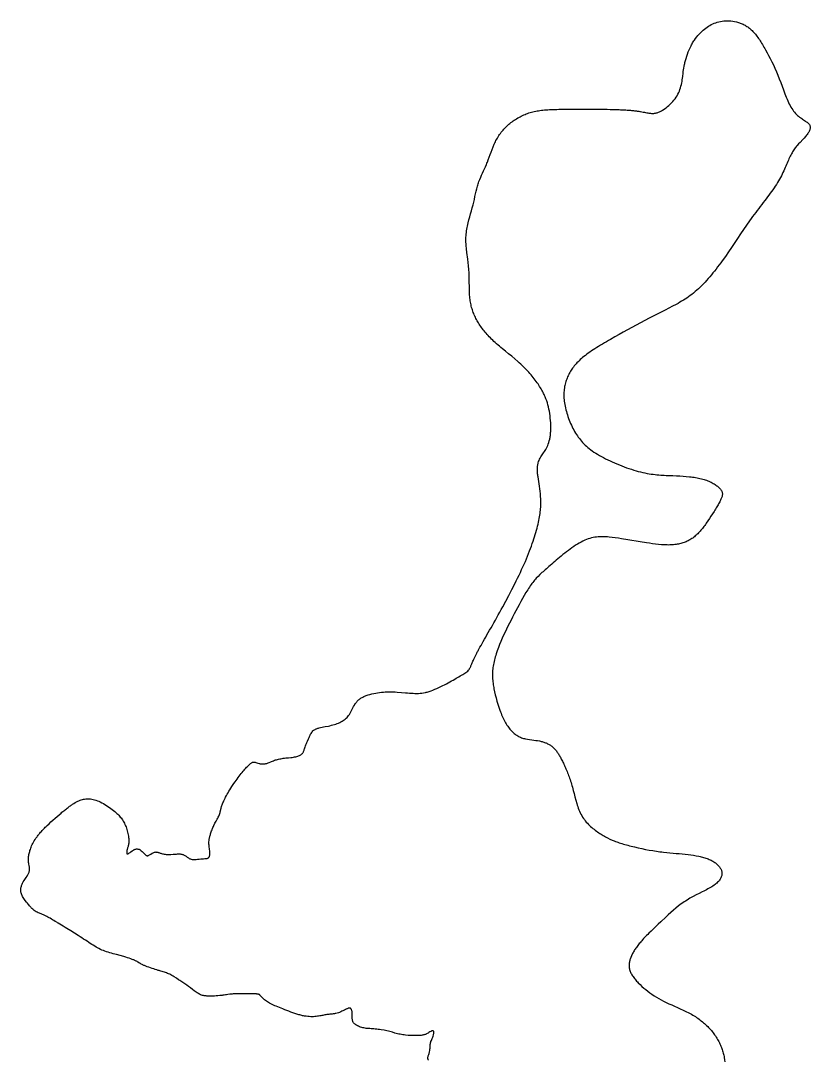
# Model space of a CAD drawing. Header units: millimetres. Extents: x -2455 to 4872, y -929 to 8563.
# Drawn here: x -713 to 2891, y 3817 to 8563 of the extents above; entities that cross this region are included whole.
import ezdxf

# ---------------------------------------------------------------- set-up
doc = ezdxf.new("R2010")
doc.units = ezdxf.units.MM
doc.layers.add('178', color=7, linetype='Continuous')

msp = doc.modelspace()

# ---------------------------------------------------------------- linework, layer by layer
at = {"layer": '178', "elevation": 178}
msp.add_lwpolyline([(1148.6, 3816.6), (1147.1, 3818.8), (1146, 3821.1), (1145.3, 3823.5), (1145.1, 3826), (1145.2, 3828.5), (1145.6, 3831.2), (1146.2, 3833.9), (1147, 3836.6), (1148.9, 3842.4), (1150.8, 3848.3), (1152.3, 3854.5), (1153.5, 3860.7), (1154.3, 3866.8), (1154.9, 3872.6), (1155.3, 3878.2), (1155.6, 3883.3), (1156, 3888.2), (1156.6, 3892.9), (1157.5, 3897.4), (1158.2, 3899.7), (1159, 3902), (1160.9, 3906.6), (1163, 3911.3), (1165.2, 3916.4), (1167.4, 3921.7), (1169.3, 3927.4), (1170.8, 3933), (1171.4, 3935.8), (1171.9, 3938.4), (1172.2, 3940.8), (1172.4, 3943.1), (1172.4, 3945.1), (1172.2, 3946.8), (1171.8, 3948.2), (1171.3, 3949.3), (1170.5, 3950.2), (1169.7, 3950.9), (1168.6, 3951.3), (1167.5, 3951.4), (1166.1, 3951.4), (1164.7, 3951.1), (1163.2, 3950.7), (1161.5, 3950), (1159.7, 3949.3), (1157.9, 3948.3), (1154, 3946.1), (1149.9, 3943.7), (1145.7, 3941.1), (1141.4, 3938.6), (1139.2, 3937.4), (1136.8, 3936.2), (1134.3, 3935.1), (1131.6, 3934.1), (1128.7, 3933.1), (1125.6, 3932.3), (1122.2, 3931.5), (1118.5, 3930.9), (1114.5, 3930.4), (1110.3, 3930), (1105.7, 3929.7), (1101, 3929.4), (1096, 3929.3), (1090.7, 3929.3), (1085.3, 3929.3), (1079.7, 3929.4), (1073.8, 3929.5), (1067.9, 3929.8), (1061.7, 3930.1), (1055.5, 3930.5), (1043, 3931.6), (1036.7, 3932.3), (1030.5, 3933.2), (1024.3, 3934.2), (1018.2, 3935.3), (1012.2, 3936.6), (1006.4, 3938), (994.7, 3941.1), (982.9, 3944.3), (976.9, 3946), (970.8, 3947.6), (964.6, 3949.1), (958.1, 3950.6), (951.6, 3952.1), (944.9, 3953.4), (931.4, 3955.8), (924.7, 3956.8), (918, 3957.7), (911.4, 3958.5), (905, 3959.2), (898.7, 3959.8), (892.5, 3960.3), (886.6, 3960.7), (880.7, 3961.1), (875.1, 3961.5), (869.5, 3962), (864, 3962.5), (858.6, 3963.3), (853.3, 3964.2), (848.1, 3965.3), (843, 3966.7), (837.9, 3968.3), (833.1, 3970), (828.4, 3972), (824, 3974), (820, 3976.2), (816.2, 3978.5), (812.9, 3980.8), (810, 3983.1), (807.6, 3985.5), (805.6, 3987.9), (804, 3990.3), (802.8, 3992.7), (801.8, 3995.3), (801.2, 3997.9), (800.7, 4000.7), (800.4, 4003.5), (800.2, 4006.5), (800.1, 4009.7), (800, 4012.9), (799.8, 4026.6), (799.7, 4030), (799.5, 4033.2), (799.3, 4036.3), (798.9, 4039.3), (798.4, 4042), (797.8, 4044.5), (797.1, 4046.8), (796.3, 4048.8), (795.3, 4050.6), (794.1, 4052.1), (792.8, 4053.3), (791.4, 4054.2), (789.7, 4054.7), (787.9, 4055), (786, 4054.9), (783.9, 4054.6), (781.7, 4054), (779.3, 4053.2), (776.9, 4052.3), (774.4, 4051.2), (769.2, 4048.6), (763.8, 4045.8), (753, 4040.2), (747.6, 4037.5), (742.1, 4035.1), (736.8, 4033.1), (731.2, 4031.4), (725.4, 4030), (722.4, 4029.5), (719.2, 4028.9), (715.9, 4028.5), (712.4, 4028), (708.8, 4027.7), (705, 4027.3), (701.1, 4026.9), (697.1, 4026.5), (692.9, 4026.1), (688.6, 4025.6), (684.3, 4025), (679.9, 4024.4), (675.3, 4023.6), (670.7, 4022.7), (666, 4021.8), (661.2, 4020.9), (656.2, 4019.9), (651.1, 4019), (645.9, 4018.1), (640.5, 4017.3), (634.8, 4016.6), (629, 4016.1), (623, 4015.7), (616.7, 4015.5), (610.1, 4015.6), (603.3, 4015.9), (596.3, 4016.5), (588.9, 4017.4), (581.2, 4018.7), (577.2, 4019.4), (573.1, 4020.3), (569, 4021.2), (564.7, 4022.3), (560.4, 4023.4), (556, 4024.6), (547, 4027.3), (537.8, 4030.3), (528.5, 4033.6), (519.1, 4036.9), (509.9, 4040.4), (500.8, 4043.9), (491.9, 4047.4), (483.3, 4050.8), (475.1, 4054), (467.3, 4057.1), (459.9, 4060.1), (452.9, 4063), (446.2, 4065.9), (439.9, 4068.7), (433.9, 4071.6), (428.2, 4074.4), (422.8, 4077.4), (417.6, 4080.4), (412.8, 4083.5), (408.2, 4086.7), (403.9, 4089.9), (399.9, 4093.1), (396.2, 4096.2), (392.8, 4099.1), (389.8, 4102), (387.2, 4104.6), (384.9, 4107), (383, 4109.2), (381.4, 4111.1), (380, 4112.7), (378.6, 4114.2), (377.2, 4115.4), (375.7, 4116.4), (373.9, 4117.3), (371.8, 4118), (370.7, 4118.3), (369.3, 4118.6), (367.9, 4118.8), (366.3, 4119), (364.6, 4119.2), (362.7, 4119.3), (360.8, 4119.5), (358.7, 4119.6), (354.1, 4119.7), (349.1, 4119.8), (343.7, 4119.9), (338, 4119.9), (331.8, 4119.9), (325.4, 4120), (318.6, 4120), (311.7, 4120.1), (304.5, 4120.2), (290.1, 4120.3), (282.9, 4120.3), (276, 4120.3), (269.2, 4120.2), (262.8, 4120), (256.8, 4119.6), (251.2, 4119.2), (246, 4118.7), (241, 4118), (231.2, 4116.6), (226.1, 4115.8), (220.7, 4115), (215, 4114.1), (212, 4113.7), (208.8, 4113.3), (205.4, 4112.9), (201.9, 4112.6), (198.3, 4112.2), (194.6, 4111.8), (186.8, 4111.2), (178.7, 4110.6), (170.5, 4110.1), (162.3, 4109.8), (154.3, 4109.7), (146.6, 4109.7), (142.9, 4109.8), (139.4, 4109.9), (136, 4110.1), (132.7, 4110.4), (129.6, 4110.7), (126.7, 4111.1), (123.8, 4111.5), (121.2, 4112), (118.6, 4112.5), (116.1, 4113.1), (111.5, 4114.5), (107.1, 4116.2), (103, 4118), (99, 4120.1), (95.1, 4122.4), (91.2, 4124.9), (87.1, 4127.7), (83, 4130.6), (78.8, 4133.7), (70.2, 4140.2), (61.5, 4146.9), (52.7, 4153.6), (44, 4160), (35.2, 4166.2), (26.2, 4172.3), (17, 4178.4), (12.2, 4181.6), (7.3, 4184.7), (-2.8, 4191.2), (-13.1, 4197.7), (-18.3, 4200.7), (-23.5, 4203.7), (-28.6, 4206.5), (-33.6, 4209.1), (-38.6, 4211.5), (-43.4, 4213.6), (-48.1, 4215.5), (-52.9, 4217.3), (-57.7, 4218.9), (-62.7, 4220.5), (-67.9, 4222.1), (-73.4, 4223.7), (-79.2, 4225.3), (-82.3, 4226.2), (-85.5, 4227.2), (-88.8, 4228.1), (-92.2, 4229.1), (-99.3, 4231.3), (-106.7, 4233.6), (-114.2, 4236), (-121.7, 4238.5), (-129, 4241.1), (-136.1, 4243.6), (-139.5, 4244.9), (-142.8, 4246.2), (-145.9, 4247.5), (-148.9, 4248.8), (-151.8, 4250), (-154.4, 4251.2), (-156.9, 4252.5), (-159.2, 4253.7), (-163.5, 4256), (-167.4, 4258.3), (-171.1, 4260.6), (-178.5, 4265.2), (-182.6, 4267.5), (-184.7, 4268.7), (-187, 4269.9), (-189.5, 4271.1), (-192.1, 4272.3), (-194.9, 4273.5), (-197.8, 4274.7), (-201, 4276), (-204.2, 4277.2), (-207.6, 4278.5), (-211.1, 4279.8), (-218.5, 4282.3), (-226.3, 4284.8), (-234.3, 4287.3), (-242.5, 4289.8), (-259.2, 4294.5), (-275.8, 4298.9), (-283.9, 4301), (-291.9, 4303.1), (-299.8, 4305.2), (-307.5, 4307.3), (-315, 4309.6), (-322.4, 4312), (-329.5, 4314.5), (-336.5, 4317.2), (-343.3, 4320), (-349.9, 4323.1), (-356.4, 4326.4), (-362.9, 4329.9), (-369.4, 4333.6), (-375.9, 4337.5), (-382.5, 4341.5), (-389.3, 4345.8), (-396.3, 4350.3), (-403.5, 4355.1), (-410.9, 4359.9), (-418.6, 4365), (-426.4, 4370.2), (-434.4, 4375.4), (-442.6, 4380.8), (-450.9, 4386.2), (-467.9, 4397.1), (-485.3, 4407.8), (-502.6, 4418.4), (-511.1, 4423.5), (-519.5, 4428.4), (-527.5, 4433.3), (-535.3, 4437.9), (-542.7, 4442.4), (-546.2, 4444.5), (-549.6, 4446.6), (-556.2, 4450.7), (-562.3, 4454.5), (-568.2, 4458.1), (-573.8, 4461.5), (-579.2, 4464.8), (-584.6, 4467.8), (-589.9, 4470.8), (-595.2, 4473.5), (-600.6, 4476.2), (-606.1, 4478.7), (-617.3, 4483.4), (-628.3, 4488), (-633.6, 4490.3), (-638.7, 4492.7), (-643.5, 4495.1), (-647.9, 4497.6), (-652, 4500.3), (-655.7, 4503.1), (-659.1, 4506), (-662.3, 4509), (-665.4, 4512.2), (-668.3, 4515.6), (-671.2, 4519), (-674.1, 4522.6), (-677, 4526.4), (-680.2, 4530.2), (-683.4, 4534.2), (-686.8, 4538.3), (-693.5, 4546.8), (-696.8, 4551.1), (-699.8, 4555.4), (-702.7, 4559.8), (-705.3, 4564.1), (-707.5, 4568.4), (-709.4, 4572.6), (-710.8, 4576.8), (-712, 4580.9), (-712.8, 4585), (-713.2, 4588.9), (-713.4, 4592.9), (-713.4, 4596.7), (-713, 4600.4), (-712.5, 4604.1), (-711.8, 4607.7), (-710.9, 4611.2), (-709.8, 4614.6), (-708.5, 4617.9), (-707.1, 4621.3), (-705.5, 4624.6), (-703.8, 4627.9), (-702, 4631.1), (-698, 4637.8), (-689.2, 4651.2), (-684.9, 4657.8), (-682.9, 4661), (-681.1, 4664.2), (-679.4, 4667.2), (-677.9, 4670.2), (-676.6, 4673.1), (-675.5, 4676), (-674.6, 4678.8), (-673.9, 4681.6), (-673.4, 4684.5), (-673.1, 4687.3), (-673, 4690.1), (-673.1, 4693.1), (-673.4, 4696.1), (-673.9, 4699.1), (-675.1, 4705.5), (-676.6, 4712.2), (-677.3, 4715.7), (-677.9, 4719.3), (-678.4, 4722.9), (-678.7, 4726.7), (-678.8, 4730.6), (-678.8, 4734.5), (-678.6, 4738.5), (-678.2, 4742.7), (-677.6, 4746.9), (-677, 4751.3), (-676.1, 4755.8), (-675.2, 4760.3), (-674, 4765), (-672.8, 4769.8), (-671.4, 4774.8), (-669.8, 4779.8), (-668.1, 4785), (-666.1, 4790.2), (-663.9, 4795.6), (-661.4, 4801.2), (-658.6, 4806.8), (-655.5, 4812.6), (-652, 4818.5), (-648.2, 4824.6), (-644, 4830.8), (-639.4, 4837.3), (-637, 4840.5), (-634.4, 4843.9), (-631.7, 4847.2), (-628.8, 4850.7), (-625.9, 4854.2), (-622.8, 4857.8), (-619.6, 4861.4), (-616.3, 4865.1), (-612.8, 4868.8), (-609.2, 4872.6), (-605.4, 4876.5), (-601.5, 4880.5), (-597.5, 4884.6), (-593.3, 4888.6), (-584.6, 4896.9), (-575.7, 4905.3), (-566.5, 4913.7), (-557.2, 4922), (-547.9, 4930.1), (-538.7, 4938), (-529.8, 4945.5), (-525.4, 4949.1), (-521.1, 4952.6), (-517, 4956), (-512.9, 4959.3), (-508.9, 4962.4), (-505, 4965.4), (-501.3, 4968.3), (-497.6, 4971.1), (-493.9, 4973.8), (-490.4, 4976.4), (-487, 4978.9), (-483.6, 4981.2), (-480.3, 4983.5), (-477.1, 4985.6), (-470.8, 4989.6), (-464.8, 4993.2), (-459, 4996.5), (-453.4, 4999.4), (-447.9, 5001.9), (-442.6, 5004.1), (-437.4, 5006), (-432.3, 5007.5), (-427.1, 5008.7), (-422, 5009.6), (-416.8, 5010.3), (-411.5, 5010.6), (-406.1, 5010.6), (-400.5, 5010.4), (-394.8, 5009.8), (-388.9, 5008.9), (-382.9, 5007.7), (-376.7, 5006.1), (-370.4, 5004.2), (-363.9, 5001.9), (-357.3, 4999.1), (-350.5, 4996), (-343.5, 4992.4), (-336.5, 4988.5), (-329.5, 4984.3), (-322.5, 4979.9), (-315.5, 4975.3), (-308.8, 4970.6), (-302.3, 4965.9), (-296, 4961.2), (-290.2, 4956.7), (-284.7, 4952.3), (-279.6, 4948), (-274.9, 4943.8), (-270.5, 4939.7), (-266.4, 4935.6), (-262.6, 4931.5), (-259, 4927.3), (-255.5, 4923), (-252.3, 4918.5), (-249.2, 4913.8), (-246.2, 4908.9), (-243.3, 4903.9), (-240.5, 4898.6), (-237.9, 4893.2), (-235.4, 4887.6), (-233.1, 4881.9), (-231, 4876.1), (-229, 4870.2), (-227.2, 4864.2), (-225.6, 4858.2), (-224.2, 4852.1), (-222.9, 4846.1), (-221.9, 4840.1), (-221.1, 4834.3), (-220.6, 4828.6), (-220.2, 4823.1), (-220.1, 4817.9), (-220.2, 4813), (-220.6, 4808.4), (-221.1, 4804.1), (-221.9, 4800.2), (-222.7, 4796.5), (-223.7, 4793), (-224.7, 4789.7), (-225.7, 4786.6), (-226.6, 4783.6), (-227.5, 4780.8), (-228.2, 4778), (-228.8, 4775.3), (-229.2, 4772.7), (-229.5, 4770.2), (-229.7, 4767.9), (-229.7, 4765.9), (-229.6, 4764), (-229.4, 4762.4), (-229.1, 4761), (-228.6, 4760), (-228, 4759.2), (-227.3, 4758.8), (-226.6, 4758.7), (-225.7, 4758.7), (-224.7, 4759), (-223.7, 4759.5), (-222.5, 4760.1), (-221.3, 4760.9), (-220, 4761.7), (-217.3, 4763.7), (-214.3, 4765.8), (-211.3, 4768), (-205.2, 4772.5), (-202.3, 4774.7), (-199.3, 4776.7), (-196.3, 4778.4), (-193, 4779.8), (-191.2, 4780.4), (-189.4, 4780.8), (-187.5, 4781.1), (-185.6, 4781.4), (-183.6, 4781.5), (-181.6, 4781.4), (-179.6, 4781.3), (-177.6, 4781), (-175.6, 4780.6), (-173.7, 4780), (-171.9, 4779.3), (-170.1, 4778.4), (-168.4, 4777.4), (-166.6, 4776.2), (-165, 4775), (-163.3, 4773.6), (-159.9, 4770.4), (-156.4, 4766.9), (-149.1, 4759.3), (-147.3, 4757.5), (-145.6, 4755.9), (-143.8, 4754.4), (-142.2, 4753.1), (-140.6, 4752.1), (-139.1, 4751.4), (-137.6, 4751), (-136.2, 4750.7), (-134.8, 4750.7), (-133.5, 4750.9), (-132.2, 4751.3), (-130.9, 4751.7), (-128.1, 4753), (-125.3, 4754.6), (-122.2, 4756.3), (-119.1, 4758.2), (-112.9, 4762), (-109.8, 4763.8), (-106.7, 4765.3), (-103.6, 4766.6), (-100.5, 4767.4), (-98.9, 4767.6), (-97.3, 4767.7), (-95.6, 4767.6), (-93.8, 4767.5), (-92, 4767.2), (-90, 4766.7), (-87.8, 4766.2), (-85.5, 4765.5), (-83, 4764.8), (-80.2, 4763.9), (-77.2, 4762.9), (-73.9, 4761.9), (-70.4, 4760.8), (-66.6, 4759.8), (-62.7, 4758.8), (-58.5, 4757.9), (-54, 4757.1), (-49.4, 4756.5), (-44.5, 4756.1), (-39.5, 4755.9), (-34.2, 4756), (-28.9, 4756.2), (-18.2, 4757.1), (-12.9, 4757.6), (-7.7, 4758.1), (-2.7, 4758.5), (2, 4758.9), (6.5, 4759), (10.6, 4759), (14.4, 4758.8), (17.9, 4758.4), (21.2, 4757.8), (24.3, 4757), (27.2, 4756), (30.1, 4754.8), (32.8, 4753.4), (35.6, 4751.9), (38.3, 4750.1), (41, 4748.2), (46.5, 4744.3), (52.3, 4740.4), (55.3, 4738.7), (58.4, 4737.1), (61.6, 4735.8), (64.9, 4734.8), (68.3, 4734.1), (71.8, 4733.6), (75.4, 4733.4), (79.1, 4733.4), (86.5, 4733.8), (93.9, 4734.4), (101.1, 4735.2), (108.1, 4735.8), (114.7, 4736.3), (121, 4736.8), (126.8, 4737.3), (129.5, 4737.5), (132.1, 4737.8), (134.6, 4738.2), (136.9, 4738.6), (139.1, 4739.2), (141, 4740), (142.8, 4741), (144.4, 4742.2), (145.8, 4743.8), (146.9, 4745.6), (147.8, 4747.8), (148.5, 4750.2), (149.1, 4752.9), (149.4, 4755.7), (149.6, 4758.7), (149.7, 4761.7), (149.6, 4767.7), (149.2, 4773.5), (148.6, 4778.9), (147.9, 4784), (147.2, 4789), (146.5, 4794), (146, 4799), (145.8, 4804.2), (145.7, 4809.4), (145.8, 4814.6), (146.1, 4819.7), (146.8, 4825), (147.2, 4827.7), (147.7, 4830.5), (148.3, 4833.5), (149.1, 4836.6), (149.9, 4839.9), (150.9, 4843.4), (152, 4847.2), (153.3, 4851.3), (154.7, 4855.6), (156.2, 4860.1), (157.9, 4864.8), (159.7, 4869.5), (161.7, 4874.4), (163.8, 4879.4), (166, 4884.3), (168.3, 4889.2), (173.2, 4898.9), (178.4, 4908.3), (183.4, 4917.5), (185.8, 4922), (188, 4926.4), (190, 4930.7), (191.8, 4935), (193.4, 4939.1), (194.8, 4943.3), (196.1, 4947.3), (197.2, 4951.4), (201.3, 4967.3), (203.5, 4975.3), (204.7, 4979.4), (206.1, 4983.5), (207.7, 4987.8), (209.4, 4992.3), (211.4, 4997), (213.6, 5002), (216.1, 5007.2), (218.9, 5012.8), (221.9, 5018.7), (225.3, 5025), (229, 5031.5), (232.9, 5038.2), (237, 5045.1), (241.3, 5052.1), (245.8, 5059.2), (250.4, 5066.4), (259.8, 5080.5), (264.6, 5087.4), (269.4, 5094.2), (274.2, 5100.9), (279, 5107.4), (283.8, 5113.6), (288.5, 5119.7), (293.1, 5125.5), (297.5, 5131.1), (301.9, 5136.4), (306, 5141.3), (310.1, 5146), (313.9, 5150.4), (317.6, 5154.5), (321.1, 5158.2), (324.4, 5161.6), (327.6, 5164.7), (330.5, 5167.4), (333.3, 5169.9), (335.8, 5171.9), (338.2, 5173.7), (340.4, 5175.1), (342.5, 5176.3), (344.5, 5177.2), (346.5, 5177.8), (348.5, 5178.1), (350.4, 5178.3), (352.4, 5178.2), (354.5, 5178), (356.7, 5177.5), (358.9, 5177), (363.7, 5175.5), (368.8, 5173.9), (374.3, 5172.2), (377.1, 5171.5), (380, 5170.9), (383.1, 5170.3), (386.1, 5169.9), (389.3, 5169.7), (392.5, 5169.6), (395.8, 5169.6), (399.2, 5169.9), (402.6, 5170.4), (406, 5171.2), (409.5, 5172.2), (413, 5173.4), (416.6, 5174.8), (420.3, 5176.3), (428, 5179.6), (431.9, 5181.3), (436, 5183.1), (440.2, 5184.7), (444.6, 5186.3), (449.1, 5187.8), (453.8, 5189.2), (458.6, 5190.5), (463.5, 5191.6), (468.6, 5192.7), (473.9, 5193.7), (479.3, 5194.6), (484.8, 5195.5), (490.5, 5196.2), (496.4, 5196.9), (508.3, 5198), (520.1, 5199.3), (525.8, 5199.9), (531.4, 5200.7), (536.7, 5201.6), (541.7, 5202.6), (546.4, 5203.8), (550.8, 5205.2), (554.8, 5206.7), (558.5, 5208.3), (561.9, 5210), (564.9, 5211.8), (567.6, 5213.8), (570, 5215.7), (572.1, 5217.8), (573.8, 5219.9), (575.3, 5222), (576.6, 5224.3), (577.7, 5226.7), (578.7, 5229.3), (579.7, 5232.1), (580.7, 5235.3), (581.9, 5238.8), (583.2, 5242.7), (583.9, 5244.8), (584.7, 5247.1), (586.4, 5251.8), (588.4, 5257), (590.6, 5262.4), (592.9, 5268), (595.3, 5273.7), (600.3, 5285), (602.7, 5290.5), (605.1, 5295.7), (607.5, 5300.6), (609.8, 5305.2), (612.2, 5309.4), (614.7, 5313.4), (617.4, 5317), (620.4, 5320.3), (622.1, 5321.9), (623.8, 5323.4), (625.7, 5324.8), (627.7, 5326.1), (629.8, 5327.4), (632.1, 5328.6), (634.5, 5329.7), (637.1, 5330.8), (639.8, 5331.8), (642.6, 5332.7), (645.6, 5333.6), (648.7, 5334.5), (655.2, 5336.1), (662, 5337.5), (669.1, 5338.9), (676.3, 5340.2), (690.8, 5343), (698, 5344.5), (705, 5346.1), (711.8, 5347.9), (718.4, 5349.7), (724.8, 5351.8), (731.1, 5354), (737, 5356.3), (742.8, 5358.8), (748.3, 5361.5), (753.5, 5364.4), (758.5, 5367.5), (763.2, 5370.8), (767.7, 5374.3), (771.9, 5378.1), (775.9, 5382.2), (779.8, 5386.5), (783.4, 5391.2), (786.9, 5396.2), (790.2, 5401.5), (793.4, 5407.3), (796.4, 5413.3), (799.5, 5419.5), (802.7, 5425.9), (806.1, 5432.4), (809.7, 5438.7), (813.7, 5445), (815.8, 5448), (818.1, 5451), (820.4, 5453.9), (823, 5456.7), (825.6, 5459.4), (828.5, 5462), (831.5, 5464.5), (834.6, 5466.8), (837.9, 5469.1), (841.3, 5471.2), (844.9, 5473.3), (848.5, 5475.2), (852.3, 5477.1), (856.1, 5478.8), (860.1, 5480.5), (864.1, 5482.1), (872.3, 5484.9), (880.8, 5487.5), (889.4, 5489.8), (898.1, 5491.8), (906.8, 5493.5), (915.5, 5495), (924.2, 5496.3), (933, 5497.3), (941.8, 5498.1), (950.6, 5498.7), (959.6, 5499.1), (968.6, 5499.2), (977.7, 5499.2), (987, 5498.9), (996.3, 5498.4), (1005.6, 5497.8), (1024.3, 5496.4), (1042.7, 5494.7), (1051.7, 5493.9), (1060.5, 5493.2), (1069.1, 5492.6), (1077.5, 5492.2), (1085.6, 5491.9), (1093.7, 5491.8), (1101.6, 5492), (1109.6, 5492.5), (1117.6, 5493.3), (1125.6, 5494.5), (1133.8, 5496.1), (1137.9, 5497.1), (1142.1, 5498.2), (1146.4, 5499.4), (1150.7, 5500.7), (1159.5, 5503.6), (1168.4, 5506.9), (1177.3, 5510.6), (1186.3, 5514.5), (1195.3, 5518.6), (1204.2, 5522.8), (1212.9, 5527.2), (1221.5, 5531.6), (1229.8, 5535.9), (1237.9, 5540.3), (1245.7, 5544.5), (1253.2, 5548.7), (1260.5, 5552.8), (1267.6, 5556.9), (1274.4, 5560.7), (1280.9, 5564.5), (1287.2, 5568.1), (1293.2, 5571.6), (1298.9, 5574.9), (1304.4, 5578.1), (1309.6, 5581.2), (1314.4, 5584.3), (1319, 5587.5), (1323.1, 5590.7), (1326.9, 5594), (1330.3, 5597.6), (1331.9, 5599.4), (1333.3, 5601.3), (1334.7, 5603.3), (1335.9, 5605.3), (1337.1, 5607.5), (1338.3, 5609.8), (1339.4, 5612.2), (1340.6, 5614.8), (1341.8, 5617.6), (1343, 5620.6), (1344.3, 5623.8), (1345.7, 5627.2), (1347.3, 5630.9), (1349, 5634.9), (1350.8, 5639.2), (1352.8, 5643.8), (1355.1, 5648.8), (1357.6, 5654.1), (1358.9, 5656.9), (1360.3, 5659.8), (1361.8, 5662.8), (1363.4, 5665.9), (1365, 5669.1), (1366.7, 5672.4), (1368.5, 5675.9), (1370.4, 5679.4), (1372.3, 5683), (1374.3, 5686.7), (1376.4, 5690.6), (1378.5, 5694.5), (1383, 5702.6), (1387.8, 5711.1), (1392.8, 5720), (1398, 5729.2), (1403.5, 5738.8), (1409.1, 5748.7), (1415, 5758.9), (1421, 5769.3), (1427.1, 5780.1), (1433.4, 5791.1), (1439.9, 5802.4), (1446.4, 5814), (1453.1, 5825.7), (1459.8, 5837.7), (1466.6, 5849.9), (1473.5, 5862.2), (1480.4, 5874.8), (1487.3, 5887.5), (1501.2, 5913.2), (1515, 5939.4), (1528.6, 5965.7), (1542, 5992), (1548.5, 6005.2), (1554.9, 6018.3), (1561.2, 6031.3), (1567.4, 6044.2), (1573.3, 6057.1), (1579.1, 6069.7), (1584.7, 6082.3), (1590.1, 6094.6), (1595.3, 6106.8), (1600.3, 6118.8), (1605, 6130.6), (1609.6, 6142.2), (1613.9, 6153.6), (1618, 6164.7), (1621.9, 6175.7), (1625.7, 6186.5), (1629.2, 6197), (1632.5, 6207.3), (1635.6, 6217.4), (1638.5, 6227.3), (1641.2, 6237), (1643.8, 6246.4), (1646.1, 6255.6), (1648.3, 6264.5), (1650.2, 6273.3), (1652, 6281.7), (1653.6, 6290), (1655, 6298), (1656.3, 6305.7), (1657.4, 6313.3), (1658.3, 6320.6), (1659.1, 6327.8), (1659.7, 6334.8), (1660.2, 6341.6), (1660.6, 6348.2), (1660.8, 6354.7), (1660.9, 6361.1), (1660.9, 6367.4), (1660.8, 6373.5), (1660.6, 6379.6), (1659.9, 6391.5), (1658.9, 6403.2), (1657.6, 6414.7), (1656.1, 6426.2), (1654.5, 6437.5), (1652.8, 6448.6), (1651.1, 6459.5), (1649.5, 6470.1), (1648, 6480.3), (1647.4, 6485.2), (1646.8, 6490.1), (1646.3, 6494.8), (1645.9, 6499.4), (1645.6, 6503.9), (1645.3, 6508.2), (1645.2, 6512.4), (1645.3, 6516.4), (1645.4, 6520.3), (1645.6, 6524.1), (1645.9, 6527.8), (1646.3, 6531.3), (1646.8, 6534.7), (1647.4, 6538), (1648.1, 6541.2), (1648.9, 6544.4), (1650.7, 6550.3), (1652.8, 6556), (1655.1, 6561.4), (1657.8, 6566.6), (1660.6, 6571.5), (1663.7, 6576.4), (1666.9, 6581.2), (1673.5, 6590.8), (1676.9, 6595.7), (1680.2, 6600.7), (1683.5, 6606), (1686.6, 6611.5), (1689.6, 6617.4), (1692.4, 6623.6), (1694.9, 6630.2), (1697.3, 6637.2), (1699.4, 6644.5), (1701.3, 6652.2), (1702.1, 6656.2), (1702.8, 6660.4), (1703.5, 6664.6), (1704.2, 6668.9), (1704.7, 6673.3), (1705.2, 6677.8), (1705.6, 6682.5), (1705.9, 6687.2), (1706.2, 6692), (1706.3, 6697), (1706.4, 6707.1), (1706.2, 6717.5), (1705.8, 6728), (1705.1, 6738.7), (1704.1, 6749.3), (1702.9, 6759.9), (1701.4, 6770.3), (1699.8, 6780.5), (1698, 6790.4), (1695.9, 6800), (1693.5, 6809.4), (1690.9, 6818.7), (1687.8, 6827.9), (1684.3, 6837.2), (1682.4, 6842), (1680.4, 6846.7), (1678.2, 6851.5), (1675.9, 6856.4), (1673.4, 6861.4), (1670.8, 6866.5), (1668, 6871.6), (1665.1, 6876.9), (1662, 6882.3), (1658.7, 6887.8), (1655.3, 6893.4), (1651.7, 6899), (1647.9, 6904.8), (1644, 6910.6), (1639.8, 6916.5), (1635.5, 6922.4), (1631, 6928.4), (1626.4, 6934.5), (1621.5, 6940.5), (1616.5, 6946.6), (1611.2, 6952.7), (1605.8, 6958.8), (1600.2, 6965), (1594.4, 6971.1), (1588.4, 6977.2), (1582.3, 6983.3), (1575.9, 6989.4), (1569.3, 6995.4), (1562.6, 7001.4), (1555.8, 7007.4), (1541.9, 7019.3), (1527.7, 7031), (1513.4, 7042.7), (1499.2, 7054.2), (1485.3, 7065.5), (1478.5, 7071.2), (1471.8, 7076.8), (1465.3, 7082.3), (1459, 7087.9), (1452.8, 7093.4), (1446.9, 7098.8), (1441.2, 7104.2), (1435.6, 7109.6), (1430.3, 7115), (1425.1, 7120.3), (1420.2, 7125.6), (1415.4, 7130.9), (1410.8, 7136.2), (1406.3, 7141.4), (1402, 7146.7), (1397.9, 7151.9), (1393.9, 7157.1), (1390.1, 7162.4), (1386.4, 7167.6), (1382.9, 7172.8), (1379.5, 7178.1), (1376.3, 7183.3), (1373.1, 7188.5), (1370.1, 7193.8), (1367.2, 7199.1), (1364.4, 7204.4), (1361.8, 7209.7), (1359.3, 7215.1), (1356.8, 7220.5), (1354.6, 7226), (1352.4, 7231.5), (1350.4, 7237.1), (1348.5, 7242.7), (1346.7, 7248.4), (1345, 7254.2), (1343.5, 7260), (1342.1, 7265.9), (1340.8, 7272), (1339.7, 7278.1), (1338.7, 7284.3), (1337.8, 7290.7), (1337, 7297.1), (1336.4, 7303.7), (1335.9, 7310.4), (1335.5, 7317.1), (1335.1, 7324), (1334.7, 7338.1), (1334.5, 7352.5), (1334.3, 7367.2), (1334.1, 7382.1), (1333.7, 7397.2), (1333.2, 7412.6), (1332.2, 7428), (1330.8, 7443.5), (1329.1, 7459), (1327.1, 7474.6), (1323, 7505.7), (1321.2, 7521.1), (1319.7, 7536.5), (1319.2, 7544.2), (1318.9, 7551.8), (1318.7, 7559.4), (1318.6, 7566.9), (1318.8, 7574.4), (1319.3, 7581.9), (1319.9, 7589.3), (1320.7, 7596.7), (1321.8, 7604), (1323, 7611.3), (1324.3, 7618.5), (1325.8, 7625.7), (1329.1, 7640), (1332.7, 7654.1), (1336.5, 7668), (1340.4, 7681.7), (1344.3, 7695.3), (1347.9, 7708.7), (1351.3, 7722), (1354.4, 7735), (1357.3, 7747.8), (1360.2, 7760.4), (1362.9, 7772.7), (1365.7, 7784.7), (1368.6, 7796.3), (1371.7, 7807.5), (1373.3, 7813), (1374.9, 7818.4), (1376.6, 7823.6), (1378.5, 7828.8), (1382.3, 7838.9), (1386.3, 7848.6), (1390.5, 7858.3), (1394.8, 7867.8), (1399.2, 7877.4), (1403.6, 7887), (1408.1, 7897), (1412.4, 7907.2), (1414.6, 7912.5), (1416.7, 7917.8), (1420.8, 7928.9), (1424.9, 7940.3), (1429.1, 7952), (1433.4, 7963.9), (1437.9, 7975.8), (1442.6, 7987.7), (1447.7, 7999.5), (1450.4, 8005.3), (1453.2, 8011.1), (1456.1, 8016.8), (1459.2, 8022.4), (1462.4, 8027.9), (1465.7, 8033.4), (1469.2, 8038.7), (1472.8, 8043.9), (1476.5, 8049.1), (1480.3, 8054.1), (1484.3, 8059), (1488.4, 8063.9), (1492.6, 8068.6), (1496.8, 8073.2), (1501.2, 8077.7), (1505.7, 8082.1), (1510.3, 8086.3), (1515, 8090.5), (1519.8, 8094.5), (1524.6, 8098.4), (1529.5, 8102.2), (1534.6, 8105.9), (1539.6, 8109.4), (1544.8, 8112.8), (1550, 8116.1), (1555.3, 8119.3), (1560.7, 8122.3), (1566.1, 8125.2), (1571.7, 8128), (1577.2, 8130.7), (1582.9, 8133.2), (1588.7, 8135.6), (1594.5, 8137.9), (1600.4, 8140), (1606.3, 8142.1), (1612.4, 8144), (1618.5, 8145.7), (1624.7, 8147.4), (1630.9, 8148.9), (1637.3, 8150.3), (1643.7, 8151.5), (1650.2, 8152.7), (1656.8, 8153.7), (1663.5, 8154.6), (1670.4, 8155.4), (1677.4, 8156.1), (1684.7, 8156.7), (1692.1, 8157.2), (1699.9, 8157.7), (1707.9, 8158), (1716.2, 8158.4), (1724.8, 8158.6), (1733.8, 8158.8), (1743.2, 8159), (1753, 8159.1), (1763.2, 8159.2), (1773.8, 8159.3), (1779.4, 8159.3), (1785, 8159.3), (1790.8, 8159.3), (1796.7, 8159.4), (1802.7, 8159.4), (1808.9, 8159.4), (1815.2, 8159.4), (1821.6, 8159.5), (1834.8, 8159.5), (1848.4, 8159.6), (1862.4, 8159.6), (1876.6, 8159.6), (1891, 8159.6), (1920.1, 8159.5), (1949.3, 8159.2), (1963.6, 8159), (1977.8, 8158.8), (1991.7, 8158.4), (2005.2, 8158), (2018.3, 8157.6), (2024.7, 8157.3), (2030.9, 8157), (2037, 8156.7), (2043, 8156.4), (2048.7, 8156), (2054.4, 8155.6), (2059.8, 8155.2), (2065.1, 8154.8), (2070.2, 8154.4), (2075.1, 8153.9), (2079.9, 8153.4), (2084.4, 8152.9), (2088.9, 8152.4), (2093.1, 8151.9), (2097.3, 8151.3), (2101.2, 8150.8), (2105.1, 8150.2), (2108.8, 8149.7), (2112.4, 8149.1), (2115.8, 8148.6), (2122.3, 8147.4), (2128.4, 8146.3), (2134.1, 8145.3), (2139.4, 8144.3), (2144.4, 8143.4), (2149.1, 8142.5), (2153.5, 8141.8), (2157.7, 8141.2), (2161.8, 8140.7), (2165.7, 8140.4), (2169.5, 8140.2), (2173.2, 8140.2), (2176.9, 8140.5), (2180.5, 8140.9), (2184.2, 8141.5), (2187.8, 8142.3), (2191.4, 8143.3), (2195, 8144.4), (2198.5, 8145.7), (2202, 8147.1), (2205.5, 8148.7), (2209, 8150.5), (2212.4, 8152.3), (2215.8, 8154.3), (2219.2, 8156.4), (2225.9, 8161), (2232.4, 8165.9), (2238.8, 8171.1), (2245.1, 8176.6), (2251.2, 8182.3), (2257.2, 8188.3), (2262.8, 8194.5), (2268.2, 8200.8), (2273.4, 8207.4), (2278.1, 8214.1), (2282.5, 8221), (2286.6, 8228), (2290.1, 8235.1), (2293.3, 8242.3), (2296.1, 8249.6), (2298.5, 8256.9), (2300.6, 8264.3), (2302.5, 8271.8), (2304.1, 8279.2), (2305.4, 8286.6), (2306.6, 8294.1), (2308.6, 8308.8), (2310.4, 8323.7), (2311.3, 8331.3), (2312.3, 8339), (2313.5, 8347), (2314.9, 8355.2), (2316.6, 8363.7), (2317.6, 8368.1), (2318.6, 8372.6), (2319.8, 8377.2), (2321, 8381.9), (2323.8, 8391.4), (2326.8, 8401.2), (2330.2, 8411), (2333.9, 8420.8), (2337.9, 8430.6), (2342.2, 8440.2), (2346.7, 8449.5), (2349.1, 8454), (2351.5, 8458.5), (2354, 8462.8), (2356.5, 8466.9), (2359, 8471), (2361.7, 8475), (2367, 8482.5), (2372.6, 8489.7), (2378.3, 8496.4), (2384, 8502.8), (2389.9, 8508.8), (2395.9, 8514.5), (2401.9, 8519.8), (2408, 8524.9), (2414.1, 8529.6), (2420.2, 8534.1), (2426.4, 8538.3), (2432.7, 8542.1), (2439.1, 8545.7), (2445.6, 8548.9), (2452.3, 8551.8), (2459.1, 8554.5), (2466.2, 8556.7), (2473.4, 8558.7), (2480.8, 8560.3), (2488.3, 8561.6), (2496.1, 8562.5), (2504, 8563), (2512, 8563.1), (2520.2, 8562.9), (2528.5, 8562.3), (2537, 8561.2), (2545.5, 8559.8), (2554.2, 8557.9), (2558.5, 8556.8), (2562.8, 8555.5), (2567.2, 8554.1), (2571.5, 8552.6), (2575.8, 8550.9), (2580.2, 8549.1), (2584.5, 8547.2), (2588.7, 8545), (2593, 8542.8), (2597.2, 8540.3), (2601.4, 8537.7), (2605.5, 8535), (2609.6, 8532), (2613.7, 8528.9), (2617.7, 8525.5), (2621.6, 8522), (2625.5, 8518.3), (2629.3, 8514.4), (2633.1, 8510.4), (2636.8, 8506.1), (2640.5, 8501.7), (2644.1, 8497.1), (2647.7, 8492.3), (2651.3, 8487.4), (2654.9, 8482.4), (2658.4, 8477.2), (2662, 8471.8), (2665.5, 8466.3), (2669, 8460.6), (2672.5, 8454.8), (2676, 8448.9), (2679.6, 8442.9), (2683.1, 8436.7), (2686.6, 8430.4), (2693.7, 8417.5), (2700.9, 8404.2), (2708.1, 8390.3), (2715.2, 8376.1), (2722.3, 8361.4), (2729.3, 8346.2), (2736.2, 8330.6), (2743, 8314.6), (2749.6, 8298.2), (2756, 8281.4), (2768.5, 8247.2), (2774.9, 8230.3), (2778.1, 8222), (2781.3, 8213.8), (2784.7, 8205.8), (2788, 8197.9), (2791.5, 8190.3), (2795.1, 8182.9), (2798.8, 8175.8), (2802.6, 8169), (2806.5, 8162.5), (2810.6, 8156.3), (2814.8, 8150.6), (2819.2, 8145.2), (2823.7, 8140.2), (2828.3, 8135.6), (2833, 8131.2), (2837.7, 8127.2), (2842.4, 8123.5), (2847.1, 8120), (2851.7, 8116.7), (2856.2, 8113.6), (2860.6, 8110.7), (2864.8, 8107.9), (2868.8, 8105.2), (2872.6, 8102.5), (2876.1, 8100), (2879.2, 8097.4), (2882.1, 8094.8), (2884.6, 8092.3), (2886.7, 8089.6), (2888.3, 8086.8), (2889.5, 8084), (2890.3, 8081), (2890.6, 8078), (2890.6, 8074.9), (2890.2, 8071.7), (2889.5, 8068.4), (2888.4, 8065.1), (2887.1, 8061.7), (2885.5, 8058.3), (2883.6, 8054.9), (2881.5, 8051.4), (2879.2, 8048), (2876.8, 8044.5), (2874.1, 8041), (2868.6, 8034.1), (2862.6, 8027.3), (2856.5, 8020.7), (2844.1, 8007.6), (2837.9, 8000.9), (2831.7, 7993.9), (2828.6, 7990.2), (2825.5, 7986.4), (2822.4, 7982.5), (2819.4, 7978.4), (2816.4, 7974.2), (2813.4, 7969.8), (2810.5, 7965.2), (2807.6, 7960.3), (2804.8, 7955.3), (2802, 7950), (2799.2, 7944.4), (2796.5, 7938.6), (2793.7, 7932.6), (2791, 7926.4), (2788.2, 7920), (2785.4, 7913.4), (2782.5, 7906.7), (2779.5, 7899.8), (2776.4, 7892.7), (2773.2, 7885.5), (2769.9, 7878.2), (2766.4, 7870.7), (2762.7, 7863.1), (2758.9, 7855.5), (2754.9, 7847.8), (2750.7, 7840), (2746.2, 7832.1), (2741.5, 7824.2), (2736.5, 7816.2), (2731.3, 7808.2), (2725.9, 7800.1), (2720.3, 7792), (2714.4, 7783.8), (2708.4, 7775.6), (2702.2, 7767.3), (2695.9, 7758.9), (2689.4, 7750.4), (2682.8, 7741.8), (2676.2, 7733.1), (2669.4, 7724.3), (2662.5, 7715.5), (2655.6, 7706.5), (2648.7, 7697.4), (2641.7, 7688.2), (2634.7, 7678.8), (2627.7, 7669.3), (2620.7, 7659.7), (2613.7, 7650), (2599.9, 7630.2), (2586.1, 7610), (2572.3, 7589.6), (2558.5, 7569), (2531, 7527.8), (2517.1, 7507.5), (2503.2, 7487.4), (2489.3, 7467.6), (2482.3, 7458), (2475.2, 7448.4), (2468.1, 7439), (2461, 7429.7), (2453.9, 7420.6), (2446.8, 7411.6), (2439.6, 7402.9), (2432.4, 7394.2), (2425.1, 7385.8), (2417.9, 7377.6), (2410.5, 7369.6), (2403.2, 7361.8), (2395.8, 7354.2), (2388.4, 7346.9), (2380.9, 7339.8), (2373.4, 7333), (2365.9, 7326.4), (2358.3, 7320.1), (2350.6, 7314), (2343, 7308.2), (2335.2, 7302.6), (2327.4, 7297.3), (2319.6, 7292.1), (2311.7, 7287.1), (2303.7, 7282.3), (2295.6, 7277.6), (2287.5, 7272.9), (2279.3, 7268.4), (2262.6, 7259.6), (2245.6, 7250.9), (2228.3, 7242.2), (2219.4, 7237.7), (2210.5, 7233.2), (2201.4, 7228.7), (2192.3, 7224), (2183, 7219.2), (2173.7, 7214.4), (2154.7, 7204.5), (2135.5, 7194.3), (2116.1, 7184), (2096.5, 7173.4), (2076.8, 7162.7), (2037.4, 7141.1), (2017.8, 7130.2), (1998.4, 7119.3), (1979.2, 7108.5), (1969.8, 7103.1), (1960.5, 7097.7), (1951.3, 7092.3), (1942.3, 7087), (1933.5, 7081.7), (1924.8, 7076.4), (1916.4, 7071.1), (1908.1, 7065.9), (1900.1, 7060.7), (1892.3, 7055.5), (1884.8, 7050.4), (1877.6, 7045.3), (1870.7, 7040.3), (1864, 7035.3), (1857.7, 7030.4), (1851.7, 7025.5), (1846, 7020.6), (1840.5, 7015.8), (1835.4, 7011), (1830.5, 7006.2), (1825.8, 7001.4), (1821.4, 6996.6), (1817.2, 6991.8), (1813.3, 6987), (1809.5, 6982.2), (1805.9, 6977.4), (1802.6, 6972.5), (1799.4, 6967.7), (1796.3, 6962.7), (1793.4, 6957.8), (1790.7, 6952.7), (1788.1, 6947.7), (1785.6, 6942.5), (1783.2, 6937.3), (1780.9, 6932), (1778.8, 6926.7), (1776.8, 6921.2), (1775, 6915.7), (1773.3, 6910), (1771.8, 6904.3), (1770.4, 6898.4), (1769.2, 6892.5), (1768.2, 6886.4), (1767.4, 6880.2), (1766.7, 6873.9), (1766.3, 6867.5), (1766, 6860.9), (1765.9, 6854.2), (1766.1, 6847.3), (1766.5, 6840.3), (1767.1, 6833.1), (1767.9, 6825.8), (1769, 6818.3), (1770.3, 6810.7), (1771.8, 6803), (1773.4, 6795.2), (1775.3, 6787.4), (1777.4, 6779.5), (1779.7, 6771.5), (1782.2, 6763.6), (1784.8, 6755.7), (1787.6, 6747.8), (1790.5, 6739.9), (1793.6, 6732.1), (1796.9, 6724.4), (1800.3, 6716.7), (1803.8, 6709.2), (1807.4, 6701.9), (1811.2, 6694.7), (1815.1, 6687.7), (1819.1, 6680.8), (1823.2, 6674.1), (1827.5, 6667.6), (1831.9, 6661.3), (1836.6, 6655.1), (1841.4, 6649), (1846.4, 6643.1), (1851.6, 6637.3), (1857.1, 6631.6), (1862.8, 6626), (1868.8, 6620.5), (1875.1, 6615.1), (1881.7, 6609.7), (1888.6, 6604.4), (1895.8, 6599.2), (1903.4, 6594), (1911.3, 6588.8), (1919.6, 6583.7), (1928.3, 6578.5), (1937.4, 6573.4), (1946.8, 6568.3), (1956.5, 6563.3), (1966.5, 6558.4), (1976.7, 6553.5), (1987.1, 6548.7), (1997.8, 6544), (2008.5, 6539.4), (2019.3, 6534.9), (2030.3, 6530.6), (2041.2, 6526.5), (2052.2, 6522.5), (2063.1, 6518.7), (2074, 6515.2), (2084.7, 6511.8), (2095.4, 6508.7), (2105.8, 6505.8), (2116.1, 6503.1), (2126.2, 6500.7), (2136, 6498.6), (2145.6, 6496.7), (2155, 6495.1), (2164.3, 6493.6), (2173.3, 6492.3), (2182.2, 6491.2), (2190.9, 6490.3), (2199.5, 6489.5), (2208, 6488.8), (2216.3, 6488.2), (2224.5, 6487.7), (2232.6, 6487.3), (2248.6, 6486.6), (2264.2, 6486.1), (2279.7, 6485.5), (2295, 6484.8), (2310.1, 6483.9), (2324.9, 6482.7), (2339.5, 6481.4), (2346.6, 6480.5), (2353.7, 6479.7), (2360.6, 6478.7), (2367.5, 6477.6), (2374.2, 6476.4), (2380.8, 6475.2), (2387.2, 6473.8), (2393.6, 6472.3), (2399.7, 6470.7), (2405.8, 6468.9), (2411.6, 6467), (2417.4, 6465), (2422.9, 6462.9), (2428.3, 6460.7), (2433.4, 6458.4), (2438.4, 6456), (2443.2, 6453.5), (2447.8, 6451), (2452.2, 6448.3), (2456.4, 6445.7), (2460.3, 6443), (2464.1, 6440.2), (2467.6, 6437.5), (2470.8, 6434.7), (2473.9, 6432), (2476.6, 6429.2), (2479.1, 6426.4), (2481.4, 6423.7), (2483.3, 6421), (2485, 6418.4), (2486.5, 6415.8), (2487.6, 6413.2), (2488.6, 6410.6), (2489.2, 6407.9), (2489.6, 6405.3), (2489.8, 6402.6), (2489.7, 6399.9), (2489.4, 6397.1), (2488.9, 6394.2), (2488.2, 6391.3), (2487.2, 6388.2), (2486.1, 6385), (2484.7, 6381.6), (2483.1, 6378.1), (2481.4, 6374.5), (2479.5, 6370.6), (2477.3, 6366.6), (2475.1, 6362.4), (2472.6, 6357.9), (2470, 6353.3), (2467.2, 6348.5), (2464.3, 6343.6), (2461.3, 6338.5), (2458.2, 6333.3), (2455, 6328), (2451.7, 6322.6), (2444.8, 6311.7), (2437.7, 6300.7), (2430.5, 6289.8), (2423.2, 6279.1), (2416, 6268.7), (2412.4, 6263.7), (2408.8, 6258.8), (2405.3, 6254.1), (2401.7, 6249.5), (2398.2, 6245), (2394.7, 6240.7), (2391.2, 6236.5), (2387.7, 6232.4), (2384.1, 6228.4), (2380.5, 6224.6), (2376.9, 6220.9), (2373.3, 6217.3), (2369.6, 6213.9), (2365.8, 6210.6), (2362, 6207.4), (2358.1, 6204.3), (2354.2, 6201.4), (2350.2, 6198.6), (2346, 6195.9), (2341.8, 6193.4), (2337.5, 6191), (2333.1, 6188.7), (2328.6, 6186.5), (2324, 6184.5), (2319.3, 6182.6), (2314.6, 6180.8), (2309.7, 6179.1), (2304.7, 6177.6), (2299.6, 6176.2), (2294.4, 6174.9), (2289.2, 6173.8), (2283.8, 6172.8), (2278.3, 6171.9), (2272.7, 6171.2), (2267, 6170.6), (2261.2, 6170.1), (2255.3, 6169.7), (2249.3, 6169.5), (2243.2, 6169.4), (2237, 6169.5), (2230.8, 6169.6), (2224.4, 6169.9), (2217.9, 6170.2), (2211.4, 6170.7), (2198.1, 6171.9), (2184.6, 6173.4), (2170.8, 6175.2), (2156.9, 6177.2), (2142.9, 6179.4), (2114.5, 6184.1), (2057.5, 6193.8), (2029, 6198.4), (2014.7, 6200.5), (2000.5, 6202.5), (1986.4, 6204.4), (1972.2, 6205.9), (1965.1, 6206.6), (1958, 6207.1), (1950.9, 6207.4), (1943.7, 6207.5), (1936.5, 6207.5), (1929.3, 6207.2), (1922, 6206.7), (1914.6, 6205.9), (1907.2, 6204.8), (1899.7, 6203.4), (1892.1, 6201.7), (1884.5, 6199.6), (1876.8, 6197.2), (1868.9, 6194.3), (1861, 6191), (1852.9, 6187.3), (1844.8, 6183.1), (1836.5, 6178.5), (1828.2, 6173.6), (1819.8, 6168.3), (1811.5, 6162.8), (1803.1, 6156.9), (1794.7, 6150.9), (1786.4, 6144.7), (1778.2, 6138.4), (1770, 6132), (1762, 6125.5), (1754.1, 6119), (1746.3, 6112.6), (1738.7, 6106.2), (1731.3, 6099.9), (1724.1, 6093.7), (1717.2, 6087.7), (1710.5, 6082), (1704.1, 6076.5), (1698, 6071.2), (1692.1, 6066.2), (1686.5, 6061.3), (1681.1, 6056.7), (1675.9, 6052.1), (1670.9, 6047.7), (1666.1, 6043.4), (1661.4, 6039.1), (1656.9, 6034.8), (1648.3, 6026.3), (1640, 6017.7), (1636, 6013.2), (1632.1, 6008.6), (1628.1, 6003.8), (1624.2, 5998.9), (1620.3, 5993.8), (1616.4, 5988.4), (1612.5, 5982.8), (1608.6, 5977), (1604.7, 5971), (1600.7, 5964.9), (1596.8, 5958.6), (1592.9, 5952.1), (1585, 5938.9), (1577.2, 5925.2), (1569.4, 5911.2), (1561.7, 5897), (1546.6, 5868.6), (1539.2, 5854.5), (1531.9, 5840.6), (1524.7, 5826.7), (1517.6, 5812.8), (1510.7, 5799), (1504, 5785.1), (1497.4, 5771.3), (1491, 5757.4), (1484.7, 5743.4), (1478.6, 5729.3), (1472.7, 5715.1), (1467.2, 5700.9), (1462, 5686.7), (1457.2, 5672.5), (1454.9, 5665.4), (1452.8, 5658.4), (1450.9, 5651.4), (1449.1, 5644.4), (1447.4, 5637.4), (1445.9, 5630.5), (1444.5, 5623.7), (1443.3, 5616.9), (1442.4, 5610.1), (1441.5, 5603.4), (1440.9, 5596.8), (1440.5, 5590.2), (1440.2, 5583.7), (1440.1, 5577.1), (1440.1, 5570.6), (1440.3, 5564.2), (1440.6, 5557.7), (1441.1, 5551.2), (1441.8, 5544.7), (1442.5, 5538.2), (1443.4, 5531.7), (1444.4, 5525.2), (1445.5, 5518.6), (1446.8, 5512), (1449.6, 5498.6), (1452.8, 5484.9), (1456.3, 5470.9), (1460.2, 5456.8), (1464.4, 5442.7), (1469, 5428.6), (1473.8, 5414.8), (1476.4, 5408), (1479, 5401.2), (1481.7, 5394.6), (1484.5, 5388.1), (1487.4, 5381.8), (1490.3, 5375.6), (1493.3, 5369.6), (1496.4, 5363.7), (1499.6, 5358.1), (1502.8, 5352.7), (1506.1, 5347.4), (1509.4, 5342.4), (1512.9, 5337.6), (1516.4, 5333), (1520, 5328.5), (1523.6, 5324.3), (1527.3, 5320.3), (1531.1, 5316.5), (1535, 5312.9), (1538.9, 5309.5), (1542.9, 5306.3), (1546.9, 5303.3), (1551, 5300.5), (1555.2, 5297.9), (1559.5, 5295.6), (1563.8, 5293.4), (1568.2, 5291.4), (1572.7, 5289.6), (1577.2, 5288), (1581.7, 5286.6), (1586.3, 5285.4), (1591, 5284.2), (1600.3, 5282.4), (1609.7, 5280.9), (1619, 5279.6), (1628.2, 5278.5), (1637.3, 5277.4), (1646.1, 5276.1), (1654.6, 5274.7), (1658.7, 5273.8), (1662.7, 5272.9), (1666.7, 5271.9), (1670.6, 5270.8), (1674.3, 5269.6), (1678, 5268.3), (1681.7, 5266.9), (1685.2, 5265.5), (1688.7, 5263.9), (1692, 5262.3), (1695.3, 5260.5), (1698.6, 5258.7), (1701.7, 5256.8), (1704.8, 5254.8), (1707.8, 5252.6), (1710.7, 5250.4), (1713.5, 5248.1), (1716.3, 5245.7), (1719, 5243.2), (1721.6, 5240.5), (1724.2, 5237.8), (1726.7, 5235), (1729.2, 5232), (1731.6, 5229), (1734, 5225.8), (1736.3, 5222.5), (1738.7, 5219.1), (1740.9, 5215.6), (1743.2, 5211.9), (1745.5, 5208.2), (1747.7, 5204.3), (1750, 5200.2), (1752.2, 5196.1), (1754.4, 5191.8), (1756.7, 5187.4), (1759, 5182.8), (1761.3, 5178.1), (1763.6, 5173.3), (1766, 5168.3), (1768.3, 5163.2), (1770.7, 5157.9), (1773.1, 5152.6), (1775.5, 5147), (1777.9, 5141.4), (1780.3, 5135.6), (1782.7, 5129.7), (1785, 5123.7), (1787.3, 5117.5), (1789.7, 5111.2), (1791.9, 5104.8), (1794.2, 5098.3), (1796.4, 5091.6), (1798.6, 5084.8), (1800.7, 5077.9), (1802.7, 5070.9), (1804.7, 5063.8), (1808.6, 5049.2), (1812.4, 5034.4), (1816.2, 5019.3), (1820.2, 5004.3), (1824.6, 4989.4), (1826.9, 4982), (1829.3, 4974.7), (1831.9, 4967.5), (1834.6, 4960.5), (1837.6, 4953.5), (1840.7, 4946.7), (1844, 4940.1), (1847.5, 4933.7), (1851.3, 4927.4), (1855.3, 4921.4), (1859.5, 4915.5), (1863.9, 4909.9), (1868.5, 4904.4), (1873.2, 4899.1), (1878.1, 4894), (1883.1, 4889.1), (1888.2, 4884.4), (1893.4, 4879.8), (1898.6, 4875.4), (1903.9, 4871.2), (1909.3, 4867.1), (1914.6, 4863.2), (1920, 4859.4), (1925.3, 4855.8), (1930.6, 4852.3), (1935.8, 4849), (1941, 4845.8), (1946.1, 4842.8), (1951.1, 4839.9), (1956.1, 4837.1), (1965.9, 4831.8), (1975.8, 4827), (1985.9, 4822.4), (1996.3, 4818.1), (2001.7, 4816.1), (2007.2, 4814), (2012.9, 4812), (2018.7, 4810.1), (2024.7, 4808.1), (2031, 4806.2), (2037.5, 4804.2), (2044.2, 4802.3), (2051.2, 4800.3), (2058.4, 4798.4), (2065.8, 4796.4), (2073.4, 4794.4), (2081.2, 4792.5), (2089.1, 4790.6), (2105.3, 4786.8), (2121.9, 4783.2), (2138.7, 4779.8), (2155.5, 4776.7), (2172.2, 4773.8), (2180.5, 4772.4), (2188.7, 4771.2), (2196.7, 4770), (2204.7, 4769), (2212.6, 4768), (2220.3, 4767.1), (2235.6, 4765.5), (2250.4, 4764), (2264.9, 4762.8), (2279, 4761.5), (2292.9, 4760.4), (2306.4, 4759.2), (2319.7, 4757.9), (2332.7, 4756.4), (2345.5, 4754.8), (2357.9, 4752.9), (2370.1, 4750.8), (2381.8, 4748.5), (2387.5, 4747.2), (2393.2, 4745.8), (2398.7, 4744.4), (2404.1, 4742.9), (2409.4, 4741.3), (2414.5, 4739.6), (2419.5, 4737.8), (2424.4, 4736), (2429.2, 4734), (2433.8, 4731.9), (2438.3, 4729.8), (2442.6, 4727.5), (2446.8, 4725.2), (2450.8, 4722.8), (2454.6, 4720.3), (2458.2, 4717.7), (2461.7, 4715), (2465, 4712.3), (2468.1, 4709.5), (2470.9, 4706.6), (2473.6, 4703.6), (2476.1, 4700.6), (2478.3, 4697.6), (2480.3, 4694.4), (2482.1, 4691.3), (2483.6, 4688), (2484.9, 4684.8), (2485.9, 4681.5), (2486.7, 4678.1), (2487.2, 4674.7), (2487.5, 4671.3), (2487.5, 4667.9), (2487.2, 4664.4), (2486.6, 4660.9), (2485.7, 4657.4), (2484.6, 4653.9), (2483.1, 4650.4), (2481.4, 4646.8), (2479.3, 4643.3), (2477, 4639.8), (2474.3, 4636.3), (2471.3, 4632.8), (2468, 4629.3), (2464.4, 4625.8), (2460.5, 4622.3), (2456.2, 4618.9), (2451.6, 4615.5), (2446.6, 4612.2), (2441.3, 4608.8), (2435.8, 4605.5), (2430, 4602.2), (2423.9, 4598.9), (2417.7, 4595.5), (2411.2, 4592.2), (2404.6, 4588.8), (2397.8, 4585.4), (2384, 4578.5), (2369.9, 4571.4), (2355.8, 4564), (2341.8, 4556.2), (2334.9, 4552.2), (2328.2, 4548), (2321.5, 4543.8), (2315, 4539.4), (2308.5, 4535), (2302.2, 4530.4), (2289.7, 4521.1), (2277.6, 4511.4), (2265.8, 4501.5), (2254.1, 4491.3), (2242.6, 4481), (2231.2, 4470.5), (2208.4, 4449.2), (2197, 4438.6), (2185.8, 4427.9), (2174.8, 4417.4), (2164.1, 4406.9), (2153.7, 4396.7), (2148.7, 4391.6), (2143.8, 4386.6), (2139, 4381.7), (2134.4, 4376.8), (2129.9, 4372), (2125.5, 4367.2), (2121.4, 4362.6), (2117.4, 4358), (2113.6, 4353.6), (2110, 4349.2), (2106.5, 4344.9), (2103.2, 4340.6), (2100, 4336.4), (2097, 4332.3), (2094.1, 4328.2), (2091.4, 4324.2), (2088.8, 4320.3), (2086.4, 4316.4), (2084.1, 4312.5), (2081.9, 4308.7), (2079.8, 4304.9), (2077.9, 4301.1), (2074.4, 4293.6), (2071.3, 4286.2), (2068.7, 4278.9), (2067.5, 4275.2), (2066.5, 4271.5), (2065.7, 4267.8), (2065, 4264.2), (2064.4, 4260.5), (2064, 4256.8), (2063.7, 4253.1), (2063.7, 4249.4), (2063.8, 4245.6), (2064.1, 4241.9), (2064.6, 4238.1), (2065.3, 4234.3), (2066.2, 4230.5), (2067.4, 4226.6), (2068.7, 4222.7), (2070.4, 4218.8), (2072.2, 4214.8), (2074.3, 4210.8), (2076.6, 4206.8), (2079.1, 4202.7), (2081.8, 4198.7), (2084.7, 4194.6), (2087.8, 4190.5), (2091, 4186.4), (2094.4, 4182.3), (2098, 4178.2), (2101.7, 4174.2), (2105.5, 4170.1), (2113.6, 4162.1), (2122, 4154.2), (2130.7, 4146.5), (2139.7, 4139.1), (2148.8, 4131.9), (2158.2, 4124.8), (2167.9, 4118), (2177.9, 4111.4), (2188.3, 4105), (2198.9, 4098.7), (2210, 4092.6), (2221.5, 4086.6), (2233.4, 4080.7), (2245.7, 4074.9), (2258.4, 4069.2), (2271.3, 4063.5), (2284.4, 4057.7), (2297.5, 4051.8), (2310.6, 4045.8), (2323.5, 4039.6), (2336.2, 4033.2), (2342.4, 4029.9), (2348.5, 4026.5), (2354.6, 4023), (2360.5, 4019.5), (2366.2, 4015.8), (2371.9, 4012.1), (2377.5, 4008.3), (2383, 4004.5), (2388.3, 4000.5), (2393.5, 3996.5), (2398.6, 3992.4), (2403.6, 3988.2), (2408.5, 3984), (2413.3, 3979.6), (2417.9, 3975.2), (2422.5, 3970.8), (2426.9, 3966.2), (2431.2, 3961.6), (2435.3, 3957), (2439.4, 3952.2), (2443.3, 3947.4), (2447.1, 3942.5), (2450.8, 3937.6), (2454.4, 3932.6), (2457.8, 3927.6), (2461.1, 3922.5), (2464.3, 3917.4), (2467.4, 3912.2), (2470.3, 3907.1), (2473.1, 3901.9), (2475.8, 3896.6), (2478.3, 3891.4), (2480.7, 3886.2), (2483, 3880.9), (2485.1, 3875.7), (2487.1, 3870.4), (2488.9, 3865.2), (2490.6, 3860), (2492.2, 3854.8), (2493.6, 3849.7), (2494.9, 3844.6), (2496.1, 3839.5), (2497.1, 3834.4), (2498, 3829.3), (2499.5, 3819.1), (2500.6, 3808.9)], dxfattribs=at)

doc.saveas('drawing.dxf')
